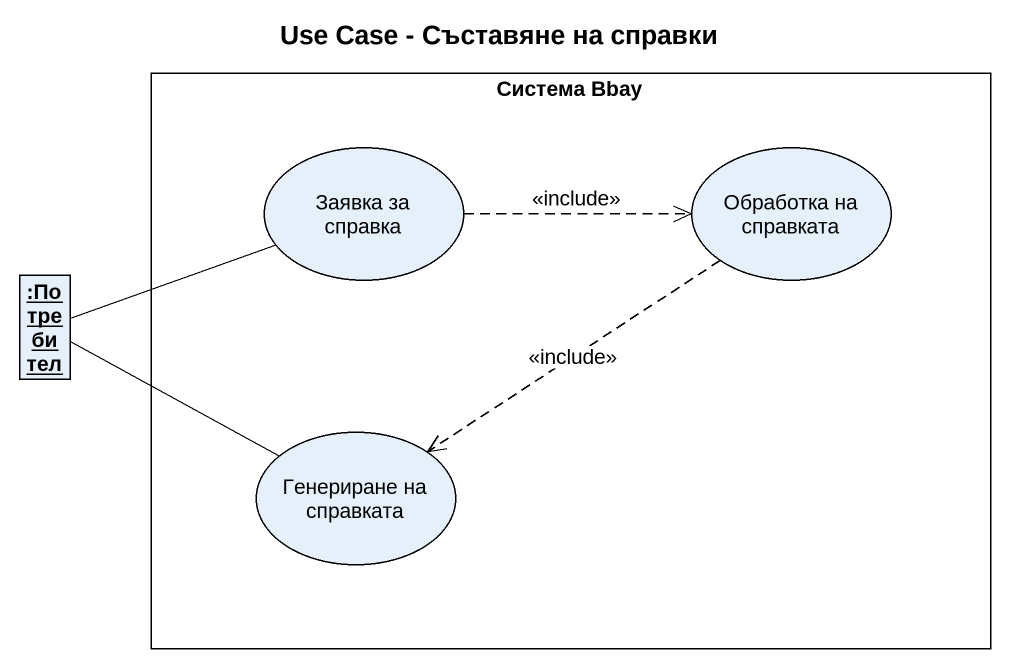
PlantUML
@startuml
title Use Case - Съставяне на справки
allowmixing
hide circle
hide empty members
rectangle "Система Bbay" as Система_Bbay {
  usecase "Заявка за справка" as Заявка_за_справка
  usecase "Обработка на справката" as Обработка_на_справката
  usecase "Генериране на справката" as Генериране_на_справката
}
object ":Потребител" as Потребител
Заявка_за_справка .right.> Обработка_на_справката : <<include>>
Обработка_на_справката ..> Генериране_на_справката : <<include>>
Потребител -right- Заявка_за_справка
Потребител -right- Генериране_на_справката
@enduml
